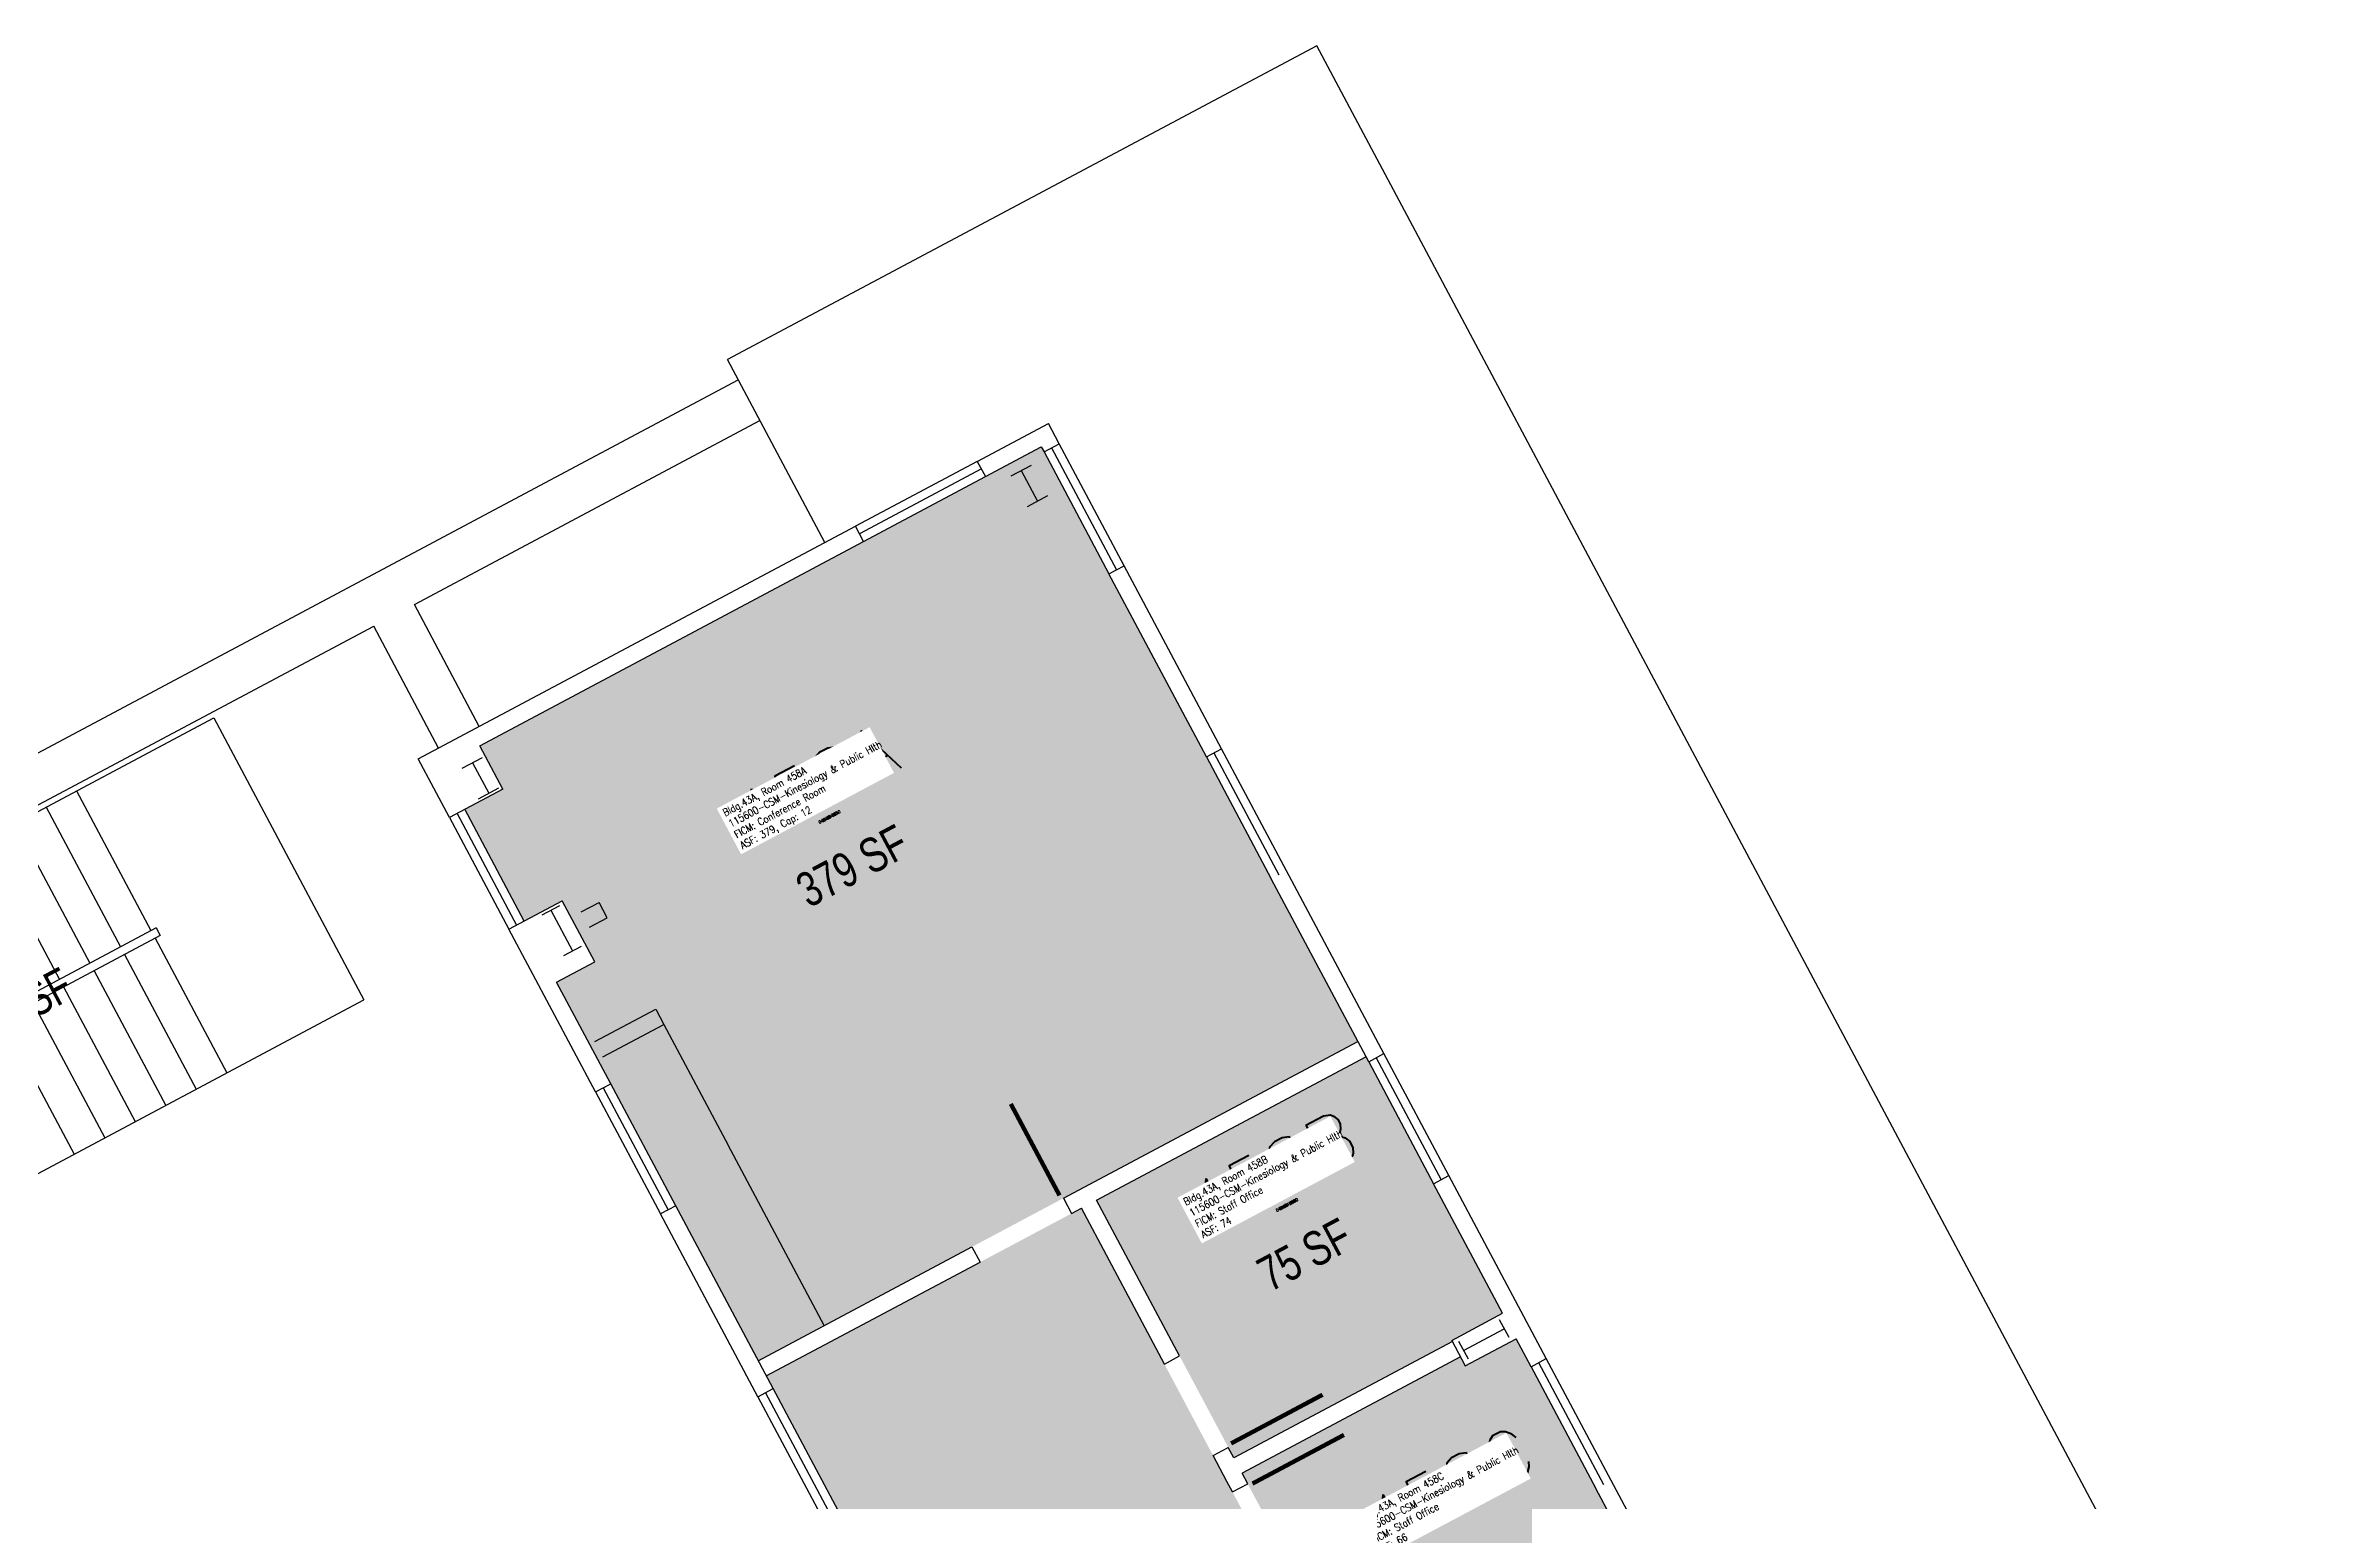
# Model space of a CAD drawing. Header units: inches. Extents: x 69216223 to 69217558, y 27666214 to 27667522.
# Drawn here: x 69216763 to 69217558, y 27667016 to 27667522 of the extents above; entities that cross this region are included whole.
import ezdxf
from ezdxf.enums import TextEntityAlignment as Align

# ---------------------------------------------------------------- set-up
doc = ezdxf.new("R2010")
doc.units = ezdxf.units.IN
doc.header["$LTSCALE"] = 100
doc.header["$MEASUREMENT"] = 0
doc.layers.get('0').update_dxf_attribs({"linetype": 'CONTINUOUS'})
for name, color, linetype in [('A-COLS', 5, 'CONTINUOUS'), ('A-DOOR', 2, 'CONTINUOUS'), ('A-FLOR', 3, 'CONTINUOUS'), ('A-GLAZ', 1, 'CONTINUOUS'), ('A-IDEN-RNUM', 7, 'CONTINUOUS'), ('A-IDEN-SNUM', 4, 'CONTINUOUS'), ('A-IDEN-VNUM', 4, 'CONTINUOUS'), ('A-ROOF', 2, 'CONTINUOUS'), ('A-WALL', 5, 'CONTINUOUS'), ('AREA-TEXT', 3, 'CONTINUOUS'), ('Rooms-Category-Color', 7, 'CONTINUOUS'), ('Rooms-College-Color', 7, 'CONTINUOUS'), ('Rooms-Department-Color', 7, 'CONTINUOUS'), ('Rooms-Division-Color', 7, 'CONTINUOUS'), ('Rooms-Information', 7, 'CONTINUOUS')]:
    doc.layers.add(name, color=color, linetype=linetype)
doc.styles.add('AREA', font='arial.ttf', dxfattribs={"width": 0.75, "height": 12})
doc.styles.add('ROOMSNUMBER', font='TXT.SHX', dxfattribs={"height": 1})
doc.styles.add('ROOMVNUMBER', font='simplex.shx', dxfattribs={"width": 0.85})

# ---------------------------------------------------------------- blocks, each defined once
blk = doc.blocks.new('COL1')
for p, q in [((-0.5, 0.5), (0.5, 0.5)), ((0, 0.5), (0, -0.5)), ((-0.5, -0.5), (0.5, -0.5))]:
    blk.add_line(p, q)

msp = doc.modelspace()

# ---------------------------------------------------------------- hatches: boundary and pattern name
at = {"layer": 'Rooms-Category-Color', "true_color": 0xfa9ba3}
for points in [[(69216913.94, 27667278.92), (69217109.01, 27667382.78), (69217218.98, 27667176.22), (69217010.66, 27667065.32), (69216940.64, 27667196.84), (69216953.88, 27667203.89), (69216942.6, 27667225.07), (69216929.36, 27667218.02), (69216908.69, 27667256.86), (69216921.93, 27667263.91)], [(69217128.23, 27667121.11), (69217221.8, 27667170.93), (69217269.26, 27667081.78), (69217251.61, 27667072.38), (69217251.85, 27667071.94), (69217175.93, 27667031.52)], [(69217150.71, 27666802.27), (69217013.48, 27667060.02), (69217122.94, 27667118.29), (69217280.84, 27666821.71), (69217240.24, 27666800.09), (69217219.56, 27666838.93)], [(69217273.96, 27667072.95), (69217314.85, 27666996.15), (69217221.28, 27666946.34), (69217178.75, 27667026.22), (69217254.67, 27667066.64), (69217256.31, 27667063.55)]]:
    msp.add_hatch(color=241, dxfattribs=at).paths.add_polyline_path(points)
at = {"layer": 'Rooms-College-Color', "true_color": 0xffe090}
for points in [[(69216913.94, 27667278.92), (69217109.01, 27667382.78), (69217218.98, 27667176.22), (69217010.66, 27667065.32), (69216940.64, 27667196.84), (69216953.88, 27667203.89), (69216942.6, 27667225.07), (69216929.36, 27667218.02), (69216908.69, 27667256.86), (69216921.93, 27667263.91)], [(69217128.23, 27667121.11), (69217221.8, 27667170.93), (69217269.26, 27667081.78), (69217251.61, 27667072.38), (69217251.85, 27667071.94), (69217175.93, 27667031.52)], [(69217150.71, 27666802.27), (69217013.48, 27667060.02), (69217122.94, 27667118.29), (69217280.84, 27666821.71), (69217240.24, 27666800.09), (69217219.56, 27666838.93)], [(69217273.96, 27667072.95), (69217314.85, 27666996.15), (69217221.28, 27666946.34), (69217178.75, 27667026.22), (69217254.67, 27667066.64), (69217256.31, 27667063.55)]]:
    msp.add_hatch(color=41, dxfattribs=at).paths.add_polyline_path(points)
at = {"layer": 'Rooms-Department-Color', "true_color": 0xffe090}
for points in [[(69216913.94, 27667278.92), (69217109.01, 27667382.78), (69217218.98, 27667176.22), (69217010.66, 27667065.32), (69216940.64, 27667196.84), (69216953.88, 27667203.89), (69216942.6, 27667225.07), (69216929.36, 27667218.02), (69216908.69, 27667256.86), (69216921.93, 27667263.91)], [(69217128.23, 27667121.11), (69217221.8, 27667170.93), (69217269.26, 27667081.78), (69217251.61, 27667072.38), (69217251.85, 27667071.94), (69217175.93, 27667031.52)], [(69217150.71, 27666802.27), (69217013.48, 27667060.02), (69217122.94, 27667118.29), (69217280.84, 27666821.71), (69217240.24, 27666800.09), (69217219.56, 27666838.93)], [(69217273.96, 27667072.95), (69217314.85, 27666996.15), (69217221.28, 27666946.34), (69217178.75, 27667026.22), (69217254.67, 27667066.64), (69217256.31, 27667063.55)]]:
    msp.add_hatch(color=41, dxfattribs=at).paths.add_polyline_path(points)
at = {"layer": 'Rooms-Division-Color', "true_color": 0xffe090}
for points in [[(69216913.94, 27667278.92), (69217109.01, 27667382.78), (69217218.98, 27667176.22), (69217010.66, 27667065.32), (69216940.64, 27667196.84), (69216953.88, 27667203.89), (69216942.6, 27667225.07), (69216929.36, 27667218.02), (69216908.69, 27667256.86), (69216921.93, 27667263.91)], [(69217128.23, 27667121.11), (69217221.8, 27667170.93), (69217269.26, 27667081.78), (69217251.61, 27667072.38), (69217251.85, 27667071.94), (69217175.93, 27667031.52)], [(69217150.71, 27666802.27), (69217013.48, 27667060.02), (69217122.94, 27667118.29), (69217280.84, 27666821.71), (69217240.24, 27666800.09), (69217219.56, 27666838.93)], [(69217273.96, 27667072.95), (69217314.85, 27666996.15), (69217221.28, 27666946.34), (69217178.75, 27667026.22), (69217254.67, 27667066.64), (69217256.31, 27667063.55)]]:
    msp.add_hatch(color=41, dxfattribs=at).paths.add_polyline_path(points)

# ---------------------------------------------------------------- linework, layer by layer
at = {"layer": 'A-DOOR'}
for points in [[(69217115.33, 27667122.74, 1.5, 1.5, 0), (69217098.41, 27667154.52, 0, 0, 0), (69217097.75, 27667154.16, 0, 0, 0.414214), (69217084.92, 27667104.85, 0, 0, 0.414214)], [(69217174.94, 27667036.58, 1.5, 1.5, 0), (69217206.72, 27667053.5, 0, 0, 0), (69217206.36, 27667054.16, 0, 0, 0.414214), (69217157.05, 27667066.99, 0, 0, 0.414214)], [(69217182.37, 27667022.62, 1.5, 1.5, 0), (69217214.15, 27667039.54, 0, 0, 0), (69217214.5, 27667038.88, 0, 0, -0.414214), (69217197.61, 27666990.8, 0, 0, -0.414214)]]:
    msp.add_lwpolyline(points, format="xyseb", dxfattribs=at)
at = {"layer": 'A-FLOR'}
for p, q in [((69216626.46, 27667184.78), (69216821.53, 27667288.63)), ((69216821.53, 27667288.63), (69216873.7, 27667190.65)), ((69216773.87, 27667263.26), (69216799.71, 27667214.71)), ((69216763.28, 27667257.62), (69216789.12, 27667209.07)), ((69216752.68, 27667251.98), (69216778.53, 27667203.43)), ((69216742.09, 27667246.34), (69216767.94, 27667197.79)), ((69216801.48, 27667215.65), (69216701.74, 27667162.54)), ((69216801.48, 27667215.65), (69216802.89, 27667213)), ((69216802.89, 27667213), (69216703.15, 27667159.9)), ((69216801.12, 27667212.06), (69216826.03, 27667165.28)), ((69216779.94, 27667200.78), (69216804.85, 27667154)), ((69216790.53, 27667206.42), (69216815.44, 27667159.64)), ((69216769.35, 27667195.14), (69216794.25, 27667148.36)), ((69216633.6, 27667062.83), (69216873.7, 27667190.65)), ((69216748.16, 27667183.86), (69216773.07, 27667137.08)), ((69216758.75, 27667189.5), (69216783.66, 27667142.72)), ((69216977.93, 27667182.14), (69217000.25, 27667140.21)), ((69217033.61, 27667077.54), (69217000.25, 27667140.21))]:
    msp.add_line(p, q, dxfattribs=at)
at = {"layer": 'A-GLAZ'}
for p, q in [((69217112.6, 27667382.42), (69217135.16, 27667340.05)), ((69217137.81, 27667341.46), (69217115.25, 27667383.83)), ((69217086.77, 27667377.73), (69217044.41, 27667355.18)), ((69217088.18, 27667375.09), (69217045.82, 27667352.53)), ((69217109.95, 27667381.01), (69217132.51, 27667338.64)), ((69217047.23, 27667349.88), (69217089.59, 27667372.44)), ((69217166.35, 27667275.09), (69217188.9, 27667232.72)), ((69217169, 27667276.5), (69217191.55, 27667234.13)), ((69217194.2, 27667235.54), (69217171.64, 27667277.91)), ((69216906.04, 27667255.45), (69216926.72, 27667216.61)), ((69216929.36, 27667218.02), (69216908.69, 27667256.86)), ((69216903.39, 27667254.04), (69216924.07, 27667215.2)), ((69217222.74, 27667169.16), (69217245.3, 27667126.79)), ((69217225.39, 27667170.57), (69217247.95, 27667128.2)), ((69217250.59, 27667129.61), (69217228.04, 27667171.98)), ((69216956.79, 27667160.12), (69216979.35, 27667117.75)), ((69216982, 27667119.16), (69216959.44, 27667161.53)), ((69216954.14, 27667158.71), (69216976.7, 27667116.34)), ((69217281.78, 27667064.65), (69217304.34, 27667022.28)), ((69217306.99, 27667023.69), (69217284.43, 27667066.06)), ((69217279.13, 27667063.24), (69217301.69, 27667020.87)), ((69217010.54, 27667052.79), (69217033.09, 27667010.42)), ((69217013.19, 27667054.2), (69217035.74, 27667011.83)), ((69217038.39, 27667013.24), (69217015.83, 27667055.61))]:
    msp.add_line(p, q, dxfattribs=at)
at = {"layer": 'A-ROOF'}
for p, q in [((69217204.76, 27667522.12), (69216999.98, 27667413.09)), ((69217558.16, 27666858.33), (69217204.76, 27667522.12)), ((69216431.75, 27667101.51), (69217003.74, 27667406.03)), ((69217033.81, 27667349.54), (69216999.98, 27667413.09)), ((69216891.21, 27667327.99), (69217011.26, 27667391.91)), ((69216913.77, 27667285.62), (69216891.21, 27667327.99)), ((69216573.44, 27667158.81), (69216877.09, 27667320.47)), ((69216899.64, 27667278.11), (69216877.09, 27667320.47))]:
    msp.add_line(p, q, dxfattribs=at)
at = {"layer": 'A-WALL'}
for p, q in [((69217086.77, 27667377.73), (69217111.49, 27667390.89)), ((69217115.25, 27667383.83), (69217111.49, 27667390.89)), ((69217089.59, 27667372.44), (69217109.01, 27667382.78)), ((69217109.01, 27667382.78), (69217109.95, 27667381.01)), ((69217109.95, 27667381.01), (69217115.25, 27667383.83)), ((69217086.77, 27667377.73), (69217089.59, 27667372.44)), ((69216892.58, 27667274.35), (69217044.41, 27667355.18)), ((69217047.23, 27667349.88), (69217044.41, 27667355.18)), ((69216913.94, 27667278.92), (69217047.23, 27667349.88)), ((69217132.51, 27667338.64), (69217137.81, 27667341.46)), ((69217166.35, 27667275.09), (69217132.51, 27667338.64)), ((69217171.64, 27667277.91), (69217137.81, 27667341.46)), ((69216921.93, 27667263.91), (69216913.94, 27667278.92)), ((69216903.39, 27667254.04), (69216892.58, 27667274.35)), ((69217166.35, 27667275.09), (69217171.64, 27667277.91)), ((69216921.93, 27667263.91), (69216903.39, 27667254.04)), ((69217222.74, 27667169.16), (69217188.9, 27667232.72)), ((69217228.04, 27667171.98), (69217194.2, 27667235.54)), ((69216924.07, 27667215.2), (69216942.6, 27667225.07)), ((69216953.88, 27667203.89), (69216942.6, 27667225.07)), ((69216949.19, 27667221.22), (69216955.37, 27667224.51)), ((69216958.19, 27667219.21), (69216955.37, 27667224.51)), ((69216954.14, 27667158.71), (69216924.07, 27667215.2)), ((69216952.01, 27667215.92), (69216958.19, 27667219.21)), ((69216940.64, 27667196.84), (69216953.88, 27667203.89)), ((69216959.44, 27667161.53), (69216940.64, 27667196.84)), ((69216953.92, 27667176.15), (69216975.11, 27667187.43)), ((69216975.11, 27667187.43), (69216977.93, 27667182.14)), ((69216956.74, 27667170.86), (69216977.93, 27667182.14)), ((69217116.69, 27667121.77), (69217218.98, 27667176.22)), ((69217128.23, 27667121.11), (69217221.8, 27667170.93)), ((69217222.74, 27667169.16), (69217228.04, 27667171.98)), ((69216954.14, 27667158.71), (69216959.44, 27667161.53)), ((69217245.3, 27667126.79), (69217250.59, 27667129.61)), ((69217284.43, 27667066.06), (69217250.59, 27667129.61)), ((69217116.69, 27667121.77), (69217119.51, 27667116.47)), ((69217157.05, 27667066.99), (69217128.23, 27667121.11)), ((69217269.26, 27667081.78), (69217245.3, 27667126.79)), ((69216982, 27667119.16), (69216976.7, 27667116.34)), ((69217010.54, 27667052.79), (69216976.7, 27667116.34)), ((69217015.83, 27667055.61), (69216982, 27667119.16)), ((69217119.51, 27667116.47), (69217122.94, 27667118.29)), ((69217151.75, 27667064.17), (69217122.94, 27667118.29)), ((69217010.66, 27667065.32), (69217084.92, 27667104.85)), ((69217084.92, 27667104.85), (69217087.74, 27667099.55)), ((69217013.48, 27667060.02), (69217087.74, 27667099.55)), ((69217251.61, 27667072.38), (69217269.26, 27667081.78)), ((69217251.61, 27667072.38), (69217256.31, 27667063.55)), ((69217256.31, 27667063.55), (69217273.96, 27667072.95)), ((69217279.13, 27667063.24), (69217273.96, 27667072.95)), ((69217151.75, 27667064.17), (69217157.05, 27667066.99)), ((69217251.85, 27667071.94), (69217175.93, 27667031.52)), ((69217254.67, 27667066.64), (69217178.75, 27667026.22)), ((69217279.13, 27667063.24), (69217284.43, 27667066.06)), ((69217010.54, 27667052.79), (69217015.83, 27667055.61)), ((69217168.67, 27667032.4), (69217173.97, 27667035.22)), ((69217173.46, 27667023.41), (69217168.67, 27667032.4)), ((69217175.93, 27667031.52), (69217173.97, 27667035.22)), ((69217180.7, 27667022.58), (69217178.75, 27667026.22)), ((69217175.4, 27667019.76), (69217173.46, 27667023.41)), ((69217175.4, 27667019.76), (69217180.7, 27667022.58)), ((69217335.53, 27666957.32), (69217301.69, 27667020.87)), ((69217340.82, 27666960.14), (69217306.99, 27667023.69))]:
    msp.add_line(p, q, dxfattribs=at)

# ---------------------------------------------------------------- block references
at = {"layer": 'A-COLS'}
for p, xscale, yscale, zscale, rotation in [((69217104.89, 27667369.25), 8.00000000372529, 12, 8.00000000372529, 28.03065467191171), ((69216914.22, 27667267.74), 8.00000000372529, 12, 8.00000000372529, 28.03065467191171), ((69216942.42, 27667214.78), 6.99999999627471, 15.99999999947438, 6.99999999627471, 28.03065467191171), ((69217262.79, 27667072.66), 7.000000000465661, 15.99999999947438, 7.000000000465661, 118.0306546719117)]:
    msp.add_blockref('COL1', p, dxfattribs=dict(at, xscale=xscale, yscale=yscale, zscale=zscale, rotation=rotation))

# ---------------------------------------------------------------- texts
at = {"layer": 'A-IDEN-RNUM', "style": 'ROOMSNUMBER'}
for s, p in [('0458-A0', (69217035.44, 27667254.24)), ('0458-B0', (69217194.34, 27667119.43))]:
    msp.add_text(s, height=1, rotation=28.03065, dxfattribs=at).set_placement(p, align=Align.MIDDLE)
at = {"layer": 'A-IDEN-SNUM', "style": 'ROOMSNUMBER'}
for s, p in [('043A0458A0', (69217035.44, 27667254.24)), ('043A0458B0', (69217194.34, 27667119.43))]:
    msp.add_text(s, height=1, rotation=28.03065, dxfattribs=at).set_placement(p, align=Align.MIDDLE)
at = {"layer": 'A-IDEN-VNUM', "style": 'ROOMVNUMBER'}
for s, p in [('458A', (69217030.18, 27667265.47)), ('458B', (69217189.09, 27667130.65)), ('458C', (69217250.6, 27667020.89))]:
    msp.add_text(s, height=18, rotation=28.03065, dxfattribs=at).set_placement(p, align=Align.MIDDLE)
at = {"layer": 'AREA-TEXT', "style": 'AREA', "width": 0.75}
for s, p in [('379 SF', (69217043.3, 27667237.24)), ('190 SF', (69216752.99, 27667187.57)), ('75 SF', (69217200.43, 27667102.19))]:
    msp.add_text(s, height=12, rotation=28.03065, dxfattribs=at).set_placement(p, align=Align.MIDDLE_CENTER)

# ---------------------------------------------------------------- next in the draw order: texts
at = {"layer": 'Rooms-Information', "width": 57.6, "attachment_point": 7, "rotation": 28.03065, "style": 'ROOMVNUMBER', "bg_fill": 3, "box_fill_scale": 1.5, "bg_fill_color": 256, "bg_fill_true_color": 13158600, "bg_fill_transparency": 0}
for s, insert, char_height in [('Bldg.43A, Room 458A^M^J115600-CSM-Kinesiology & Public Hlth^M^JFICM: Conference Room^M^JASF: 379, Cap: 12', (69217005.66, 27667242.22), 2.57143), ('Bldg.43A, Room 458B^M^J115600-CSM-Kinesiology & Public Hlth^M^JFICM: Staff Office^M^JASF: 74', (69217165.32, 27667107.8), 2.5714), ('Bldg.43A, Room 458C^M^J115600-CSM-Kinesiology & Public Hlth^M^JFICM: Staff Office^M^JASF: 66', (69217226.46, 27666997.84), 2.5714)]:
    msp.add_mtext(s, dxfattribs=dict(at, insert=insert, char_height=char_height))

doc.saveas('drawing.dxf')
